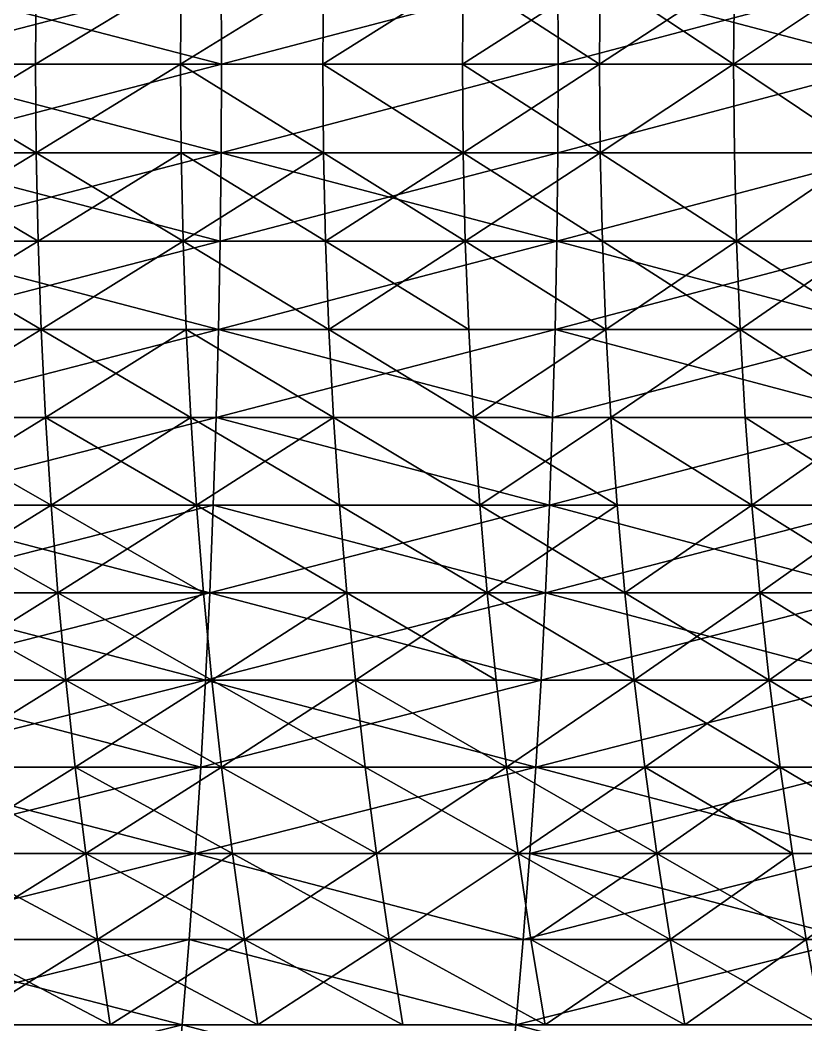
# Model space of a CAD drawing. Header units: millimetres. Extents: x -3250 to 8000, y -3250 to 3250.
# Drawn here: x 5697.8 to 5875, y -216.7 to 10 of the extents above; entities that cross this region are included whole.
import ezdxf

# ---------------------------------------------------------------- set-up
doc = ezdxf.new("R2010")
doc.units = ezdxf.units.MM
doc.header["$MEASUREMENT"] = 0
doc.layers.add('MESH_3D', color=2, linetype='CONTINUOUS')

msp = doc.modelspace()

# ---------------------------------------------------------------- linework, layer by layer
at = {"layer": 'MESH_3D'}
for points in [[(5666.62, 19.94, 519.84), (5743.22, 0, 542.17), (5666.69, 0, 519.6)], [(5666.62, 19.94, 519.84), (5743.14, 19.94, 542.4), (5743.22, 0, 542.17)], [(5743.14, 19.94, 26157.6), (5666.62, 19.94, 26180.16), (5666.69, 0, 26180.4)], [(5743.14, 19.94, 26157.6), (5666.69, 0, 26180.4), (5743.22, 0, 26157.83)], [(5668.07, 0, 2255.96), (5701.31, 0, 2278.02), (5701.45, 19.94, 2277.81)], [(5668.07, 0, 2255.96), (5701.45, 19.94, 2277.81), (5668.21, 19.94, 2255.75)], [(5701.45, 19.94, 24422.19), (5668.07, 0, 24444.04), (5668.21, 19.94, 24444.25)], [(5701.45, 19.94, 24422.19), (5701.31, 0, 24421.98), (5668.07, 0, 24444.04)], [(5701.31, 0, 2278.02), (5734.14, 19.94, 2300.7), (5701.45, 19.94, 2277.81)], [(5701.31, 0, 2278.02), (5733.99, 0, 2300.9), (5734.14, 19.94, 2300.7)], [(5734.14, 19.94, 24399.3), (5701.31, 0, 24421.98), (5701.45, 19.94, 24422.19)], [(5734.14, 19.94, 24399.3), (5733.99, 0, 24399.1), (5701.31, 0, 24421.98)], [(5733.99, 0, 2300.9), (5766.09, 0, 2324.59), (5766.24, 19.94, 2324.39)], [(5733.99, 0, 2300.9), (5766.24, 19.94, 2324.39), (5734.14, 19.94, 2300.7)], [(5766.24, 19.94, 24375.61), (5733.99, 0, 24399.1), (5734.14, 19.94, 24399.3)], [(5766.24, 19.94, 24375.61), (5766.09, 0, 24375.41), (5733.99, 0, 24399.1)], [(5743.14, 19.94, 542.4), (5819.08, 19.94, 566.87), (5743.22, 0, 542.17)], [(5819.08, 19.94, 26133.13), (5743.14, 19.94, 26157.6), (5743.22, 0, 26157.83)], [(5819.08, 19.94, 566.87), (5819.16, 0, 566.63), (5743.22, 0, 542.17)], [(5819.08, 19.94, 26133.13), (5743.22, 0, 26157.83), (5819.16, 0, 26133.37)], [(5766.09, 0, 2324.59), (5797.74, 19.94, 2348.88), (5766.24, 19.94, 2324.39)], [(5766.09, 0, 2324.59), (5797.58, 0, 2349.07), (5797.74, 19.94, 2348.88)], [(5797.74, 19.94, 24351.12), (5766.09, 0, 24375.41), (5766.24, 19.94, 24375.61)], [(5797.74, 19.94, 24351.12), (5797.58, 0, 24350.93), (5766.09, 0, 24375.41)], [(5797.58, 0, 2349.07), (5828.46, 0, 2374.33), (5797.74, 19.94, 2348.88)], [(5828.62, 19.94, 24325.86), (5797.58, 0, 24350.93), (5797.74, 19.94, 24351.12)], [(5828.62, 19.94, 24325.86), (5828.46, 0, 24325.67), (5797.58, 0, 24350.93)], [(5797.74, 19.94, 2348.88), (5828.46, 0, 2374.33), (5828.62, 19.94, 2374.14)], [(5819.08, 19.94, 566.87), (5894.46, 0, 592.98), (5819.16, 0, 566.63)], [(5819.08, 19.94, 566.87), (5894.38, 19.94, 593.22), (5894.46, 0, 592.98)], [(5894.38, 19.94, 26106.78), (5819.08, 19.94, 26133.13), (5819.16, 0, 26133.37)], [(5894.38, 19.94, 26106.78), (5819.16, 0, 26133.37), (5894.46, 0, 26107.02)], [(5828.46, 0, 2374.33), (5858.7, 0, 2400.35), (5858.86, 19.94, 2400.16)], [(5828.46, 0, 2374.33), (5858.86, 19.94, 2400.16), (5828.62, 19.94, 2374.14)], [(5828.62, 19.94, 24325.86), (5858.7, 0, 24299.65), (5828.46, 0, 24325.67)], [(5858.86, 19.94, 24299.84), (5858.7, 0, 24299.65), (5828.62, 19.94, 24325.86)], [(5858.7, 0, 2400.35), (5888.45, 19.94, 2426.93), (5858.86, 19.94, 2400.16)], [(5858.7, 0, 2400.35), (5888.28, 0, 2427.12), (5888.45, 19.94, 2426.93)], [(5888.45, 19.94, 24273.07), (5858.7, 0, 24299.65), (5858.86, 19.94, 24299.84)], [(5888.45, 19.94, 24273.07), (5888.28, 0, 24272.88), (5858.7, 0, 24299.65)], [(5666.62, -19.94, 519.84), (5666.69, 0, 519.6), (5743.14, -19.94, 542.4)], [(5743.22, 0, 26157.83), (5666.62, -19.94, 26180.16), (5743.14, -19.94, 26157.6)], [(5743.22, 0, 26157.83), (5666.69, 0, 26180.4), (5666.62, -19.94, 26180.16)], [(5743.14, -19.94, 542.4), (5666.69, 0, 519.6), (5743.22, 0, 542.17)], [(5668.21, -19.94, 2255.75), (5701.31, 0, 2278.02), (5668.07, 0, 2255.96)], [(5701.45, -19.94, 24422.19), (5668.07, 0, 24444.04), (5701.31, 0, 24421.98)], [(5701.45, -19.94, 24422.19), (5668.21, -19.94, 24444.25), (5668.07, 0, 24444.04)], [(5668.21, -19.94, 2255.75), (5701.45, -19.94, 2277.81), (5701.31, 0, 2278.02)], [(5701.45, -19.94, 2277.81), (5733.99, 0, 2300.9), (5701.31, 0, 2278.02)], [(5701.45, -19.94, 24422.19), (5701.31, 0, 24421.98), (5733.99, 0, 24399.1)], [(5701.45, -19.94, 2277.81), (5734.14, -19.94, 2300.7), (5733.99, 0, 2300.9)], [(5734.14, -19.94, 24399.3), (5701.45, -19.94, 24422.19), (5733.99, 0, 24399.1)], [(5733.99, 0, 2300.9), (5766.24, -19.94, 2324.39), (5766.09, 0, 2324.59)], [(5734.14, -19.94, 2300.7), (5766.24, -19.94, 2324.39), (5733.99, 0, 2300.9)], [(5766.24, -19.94, 24375.61), (5734.14, -19.94, 24399.3), (5733.99, 0, 24399.1)], [(5766.24, -19.94, 24375.61), (5733.99, 0, 24399.1), (5766.09, 0, 24375.41)], [(5743.14, -19.94, 542.4), (5743.22, 0, 542.17), (5819.16, 0, 566.63)], [(5743.14, -19.94, 542.4), (5819.16, 0, 566.63), (5819.08, -19.94, 566.87)], [(5819.16, 0, 26133.37), (5743.14, -19.94, 26157.6), (5819.08, -19.94, 26133.13)], [(5819.16, 0, 26133.37), (5743.22, 0, 26157.83), (5743.14, -19.94, 26157.6)], [(5766.09, 0, 2324.59), (5797.74, -19.94, 2348.88), (5797.58, 0, 2349.07)], [(5766.24, -19.94, 2324.39), (5797.74, -19.94, 2348.88), (5766.09, 0, 2324.59)], [(5797.74, -19.94, 24351.12), (5766.24, -19.94, 24375.61), (5766.09, 0, 24375.41)], [(5797.74, -19.94, 24351.12), (5766.09, 0, 24375.41), (5797.58, 0, 24350.93)], [(5797.74, -19.94, 2348.88), (5828.46, 0, 2374.33), (5797.58, 0, 2349.07)], [(5828.62, -19.94, 24325.86), (5797.58, 0, 24350.93), (5828.46, 0, 24325.67)], [(5828.62, -19.94, 24325.86), (5797.74, -19.94, 24351.12), (5797.58, 0, 24350.93)], [(5797.74, -19.94, 2348.88), (5828.62, -19.94, 2374.14), (5828.46, 0, 2374.33)], [(5819.08, -19.94, 566.87), (5894.46, 0, 592.98), (5894.38, -19.94, 593.22)], [(5819.08, -19.94, 566.87), (5819.16, 0, 566.63), (5894.46, 0, 592.98)], [(5894.46, 0, 26107.02), (5819.08, -19.94, 26133.13), (5894.38, -19.94, 26106.78)], [(5894.46, 0, 26107.02), (5819.16, 0, 26133.37), (5819.08, -19.94, 26133.13)], [(5828.62, -19.94, 2374.14), (5858.7, 0, 2400.35), (5828.46, 0, 2374.33)], [(5828.62, -19.94, 24325.86), (5828.46, 0, 24325.67), (5858.7, 0, 24299.65)], [(5828.62, -19.94, 2374.14), (5858.86, -19.94, 2400.16), (5858.7, 0, 2400.35)], [(5858.86, -19.94, 24299.84), (5828.62, -19.94, 24325.86), (5858.7, 0, 24299.65)], [(5858.7, 0, 2400.35), (5888.45, -19.94, 2426.93), (5888.28, 0, 2427.12)], [(5858.86, -19.94, 2400.16), (5888.45, -19.94, 2426.93), (5858.7, 0, 2400.35)], [(5888.45, -19.94, 24273.07), (5858.86, -19.94, 24299.84), (5858.7, 0, 24299.65)], [(5888.45, -19.94, 24273.07), (5858.7, 0, 24299.65), (5888.28, 0, 24272.88)], [(5666.62, -19.94, 519.84), (5742.92, -39.88, 543.12), (5666.42, -39.88, 520.56)], [(5743.14, -19.94, 26157.6), (5666.42, -39.88, 26179.44), (5742.92, -39.88, 26156.88)], [(5743.14, -19.94, 26157.6), (5666.62, -19.94, 26180.16), (5666.42, -39.88, 26179.44)], [(5666.62, -19.94, 519.84), (5743.14, -19.94, 542.4), (5742.92, -39.88, 543.12)], [(5668.61, -39.88, 2255.12), (5701.45, -19.94, 2277.81), (5668.21, -19.94, 2255.75)], [(5701.87, -39.88, 24422.8), (5668.61, -39.88, 24444.88), (5668.21, -19.94, 24444.25)], [(5701.87, -39.88, 24422.8), (5668.21, -19.94, 24444.25), (5701.45, -19.94, 24422.19)], [(5668.61, -39.88, 2255.12), (5701.87, -39.88, 2277.2), (5701.45, -19.94, 2277.81)], [(5701.87, -39.88, 2277.2), (5734.14, -19.94, 2300.7), (5701.45, -19.94, 2277.81)], [(5734.57, -39.88, 24399.91), (5701.87, -39.88, 24422.8), (5701.45, -19.94, 24422.19)], [(5734.57, -39.88, 24399.91), (5701.45, -19.94, 24422.19), (5734.14, -19.94, 24399.3)], [(5701.87, -39.88, 2277.2), (5734.57, -39.88, 2300.09), (5734.14, -19.94, 2300.7)], [(5734.57, -39.88, 2300.09), (5766.24, -19.94, 2324.39), (5734.14, -19.94, 2300.7)], [(5766.69, -39.88, 24376.2), (5734.57, -39.88, 24399.91), (5734.14, -19.94, 24399.3)], [(5766.69, -39.88, 24376.2), (5734.14, -19.94, 24399.3), (5766.24, -19.94, 24375.61)], [(5734.57, -39.88, 2300.09), (5766.69, -39.88, 2323.8), (5766.24, -19.94, 2324.39)], [(5743.14, -19.94, 542.4), (5818.84, -39.88, 567.58), (5742.92, -39.88, 543.12)], [(5819.08, -19.94, 26133.13), (5743.14, -19.94, 26157.6), (5742.92, -39.88, 26156.88)], [(5819.08, -19.94, 26133.13), (5742.92, -39.88, 26156.88), (5818.84, -39.88, 26132.42)], [(5743.14, -19.94, 542.4), (5819.08, -19.94, 566.87), (5818.84, -39.88, 567.58)], [(5766.24, -19.94, 2324.39), (5798.2, -39.88, 2348.29), (5797.74, -19.94, 2348.88)], [(5766.69, -39.88, 2323.8), (5798.2, -39.88, 2348.29), (5766.24, -19.94, 2324.39)], [(5797.74, -19.94, 24351.12), (5766.69, -39.88, 24376.2), (5766.24, -19.94, 24375.61)], [(5798.2, -39.88, 24351.71), (5766.69, -39.88, 24376.2), (5797.74, -19.94, 24351.12)], [(5798.2, -39.88, 2348.29), (5828.62, -19.94, 2374.14), (5797.74, -19.94, 2348.88)], [(5829.1, -39.88, 24326.43), (5797.74, -19.94, 24351.12), (5828.62, -19.94, 24325.86)], [(5829.1, -39.88, 24326.43), (5798.2, -39.88, 24351.71), (5797.74, -19.94, 24351.12)], [(5798.2, -39.88, 2348.29), (5829.1, -39.88, 2373.57), (5828.62, -19.94, 2374.14)], [(5818.84, -39.88, 567.58), (5894.38, -19.94, 593.22), (5894.12, -39.88, 593.92)], [(5819.08, -19.94, 566.87), (5894.38, -19.94, 593.22), (5818.84, -39.88, 567.58)], [(5894.38, -19.94, 26106.78), (5818.84, -39.88, 26132.42), (5894.12, -39.88, 26106.08)], [(5894.38, -19.94, 26106.78), (5819.08, -19.94, 26133.13), (5818.84, -39.88, 26132.42)], [(5828.62, -19.94, 2374.14), (5859.36, -39.88, 2399.6), (5858.86, -19.94, 2400.16)], [(5829.1, -39.88, 2373.57), (5859.36, -39.88, 2399.6), (5828.62, -19.94, 2374.14)], [(5859.36, -39.88, 24300.4), (5828.62, -19.94, 24325.86), (5858.86, -19.94, 24299.84)], [(5859.36, -39.88, 24300.4), (5829.1, -39.88, 24326.43), (5828.62, -19.94, 24325.86)], [(5859.36, -39.88, 2399.6), (5888.45, -19.94, 2426.93), (5858.86, -19.94, 2400.16)], [(5888.45, -19.94, 24273.07), (5859.36, -39.88, 24300.4), (5858.86, -19.94, 24299.84)], [(5859.36, -39.88, 2399.6), (5888.95, -39.88, 2426.39), (5888.45, -19.94, 2426.93)], [(5888.95, -39.88, 24273.61), (5859.36, -39.88, 24300.4), (5888.45, -19.94, 24273.07)], [(5666.42, -39.88, 520.56), (5742.56, -59.78, 544.3), (5666.08, -59.78, 521.76)], [(5742.92, -39.88, 26156.88), (5666.08, -59.78, 26178.24), (5742.56, -59.78, 26155.7)], [(5742.92, -39.88, 26156.88), (5666.42, -39.88, 26179.44), (5666.08, -59.78, 26178.24)], [(5666.42, -39.88, 520.56), (5742.92, -39.88, 543.12), (5742.56, -59.78, 544.3)], [(5669.29, -59.78, 2254.08), (5701.87, -39.88, 2277.2), (5668.61, -39.88, 2255.12)], [(5702.57, -59.78, 24423.83), (5669.29, -59.78, 24445.92), (5668.61, -39.88, 24444.88)], [(5702.57, -59.78, 24423.83), (5668.61, -39.88, 24444.88), (5701.87, -39.88, 24422.8)], [(5669.29, -59.78, 2254.08), (5702.57, -59.78, 2276.17), (5701.87, -39.88, 2277.2)], [(5702.57, -59.78, 2276.17), (5734.57, -39.88, 2300.09), (5701.87, -39.88, 2277.2)], [(5734.57, -39.88, 24399.91), (5702.57, -59.78, 24423.83), (5701.87, -39.88, 24422.8)], [(5702.57, -59.78, 2276.17), (5735.3, -59.78, 2299.08), (5734.57, -39.88, 2300.09)], [(5735.3, -59.78, 24400.92), (5702.57, -59.78, 24423.83), (5734.57, -39.88, 24399.91)], [(5734.57, -39.88, 2300.09), (5767.44, -59.78, 2322.8), (5766.69, -39.88, 2323.8)], [(5735.3, -59.78, 2299.08), (5767.44, -59.78, 2322.8), (5734.57, -39.88, 2300.09)], [(5767.44, -59.78, 24377.2), (5735.3, -59.78, 24400.92), (5734.57, -39.88, 24399.91)], [(5767.44, -59.78, 24377.2), (5734.57, -39.88, 24399.91), (5766.69, -39.88, 24376.2)], [(5742.56, -59.78, 544.3), (5818.84, -39.88, 567.58), (5818.44, -59.78, 568.75)], [(5742.92, -39.88, 543.12), (5818.84, -39.88, 567.58), (5742.56, -59.78, 544.3)], [(5818.84, -39.88, 26132.42), (5742.56, -59.78, 26155.7), (5818.44, -59.78, 26131.25)], [(5818.84, -39.88, 26132.42), (5742.92, -39.88, 26156.88), (5742.56, -59.78, 26155.7)], [(5767.44, -59.78, 2322.8), (5798.2, -39.88, 2348.29), (5766.69, -39.88, 2323.8)], [(5798.98, -59.78, 24352.68), (5766.69, -39.88, 24376.2), (5798.2, -39.88, 24351.71)], [(5798.98, -59.78, 24352.68), (5767.44, -59.78, 24377.2), (5766.69, -39.88, 24376.2)], [(5767.44, -59.78, 2322.8), (5798.98, -59.78, 2347.32), (5798.2, -39.88, 2348.29)], [(5798.2, -39.88, 2348.29), (5829.9, -59.78, 2372.62), (5829.1, -39.88, 2373.57)], [(5798.98, -59.78, 2347.32), (5829.9, -59.78, 2372.62), (5798.2, -39.88, 2348.29)], [(5829.9, -59.78, 24327.38), (5798.2, -39.88, 24351.71), (5829.1, -39.88, 24326.43)], [(5829.9, -59.78, 24327.38), (5798.98, -59.78, 24352.68), (5798.2, -39.88, 24351.71)], [(5818.84, -39.88, 567.58), (5893.7, -59.78, 595.09), (5818.44, -59.78, 568.75)], [(5894.12, -39.88, 26106.08), (5818.44, -59.78, 26131.25), (5893.7, -59.78, 26104.91)], [(5894.12, -39.88, 26106.08), (5818.84, -39.88, 26132.42), (5818.44, -59.78, 26131.25)], [(5818.84, -39.88, 567.58), (5894.12, -39.88, 593.92), (5893.7, -59.78, 595.09)], [(5829.9, -59.78, 2372.62), (5859.36, -39.88, 2399.6), (5829.1, -39.88, 2373.57)], [(5860.18, -59.78, 24301.33), (5829.1, -39.88, 24326.43), (5859.36, -39.88, 24300.4)], [(5860.18, -59.78, 24301.33), (5829.9, -59.78, 24327.38), (5829.1, -39.88, 24326.43)], [(5829.9, -59.78, 2372.62), (5860.18, -59.78, 2398.67), (5859.36, -39.88, 2399.6)], [(5860.18, -59.78, 2398.67), (5888.95, -39.88, 2426.39), (5859.36, -39.88, 2399.6)], [(5889.8, -59.78, 24274.52), (5860.18, -59.78, 24301.33), (5859.36, -39.88, 24300.4)], [(5889.8, -59.78, 24274.52), (5859.36, -39.88, 24300.4), (5888.95, -39.88, 24273.61)], [(5860.18, -59.78, 2398.67), (5889.8, -59.78, 2425.48), (5888.95, -39.88, 2426.39)], [(5665.61, -79.65, 523.43), (5742.56, -59.78, 544.3), (5742.04, -79.65, 545.97)], [(5666.08, -59.78, 521.76), (5742.56, -59.78, 544.3), (5665.61, -79.65, 523.43)], [(5742.56, -59.78, 26155.7), (5665.61, -79.65, 26176.57), (5742.04, -79.65, 26154.03)], [(5742.56, -59.78, 26155.7), (5666.08, -59.78, 26178.24), (5665.61, -79.65, 26176.57)], [(5670.23, -79.65, 2252.62), (5702.57, -59.78, 2276.17), (5669.29, -59.78, 2254.08)], [(5702.57, -59.78, 24423.83), (5670.23, -79.65, 24447.38), (5669.29, -59.78, 24445.92)], [(5670.23, -79.65, 2252.62), (5703.55, -79.65, 2274.73), (5702.57, -59.78, 2276.17)], [(5703.55, -79.65, 24425.27), (5670.23, -79.65, 24447.38), (5702.57, -59.78, 24423.83)], [(5703.55, -79.65, 2274.73), (5735.3, -59.78, 2299.08), (5702.57, -59.78, 2276.17)], [(5736.31, -79.65, 24402.33), (5703.55, -79.65, 24425.27), (5702.57, -59.78, 24423.83)], [(5736.31, -79.65, 24402.33), (5702.57, -59.78, 24423.83), (5735.3, -59.78, 24400.92)], [(5703.55, -79.65, 2274.73), (5736.31, -79.65, 2297.67), (5735.3, -59.78, 2299.08)], [(5735.3, -59.78, 2299.08), (5768.49, -79.65, 2321.42), (5767.44, -59.78, 2322.8)], [(5736.31, -79.65, 2297.67), (5768.49, -79.65, 2321.42), (5735.3, -59.78, 2299.08)], [(5768.49, -79.65, 24378.58), (5736.31, -79.65, 24402.33), (5735.3, -59.78, 24400.92)], [(5768.49, -79.65, 24378.58), (5735.3, -59.78, 24400.92), (5767.44, -59.78, 24377.2)], [(5742.56, -59.78, 544.3), (5817.89, -79.65, 570.4), (5742.04, -79.65, 545.97)], [(5818.44, -59.78, 26131.25), (5742.04, -79.65, 26154.03), (5817.89, -79.65, 26129.6)], [(5818.44, -59.78, 26131.25), (5742.56, -59.78, 26155.7), (5742.04, -79.65, 26154.03)], [(5742.56, -59.78, 544.3), (5818.44, -59.78, 568.75), (5817.89, -79.65, 570.4)], [(5767.44, -59.78, 2322.8), (5800.06, -79.65, 2345.96), (5798.98, -59.78, 2347.32)], [(5768.49, -79.65, 2321.42), (5800.06, -79.65, 2345.96), (5767.44, -59.78, 2322.8)], [(5800.06, -79.65, 24354.04), (5767.44, -59.78, 24377.2), (5798.98, -59.78, 24352.68)], [(5800.06, -79.65, 24354.04), (5768.49, -79.65, 24378.58), (5767.44, -59.78, 24377.2)], [(5800.06, -79.65, 2345.96), (5829.9, -59.78, 2372.62), (5798.98, -59.78, 2347.32)], [(5829.9, -59.78, 24327.38), (5800.06, -79.65, 24354.04), (5798.98, -59.78, 24352.68)], [(5800.06, -79.65, 2345.96), (5831.02, -79.65, 2371.28), (5829.9, -59.78, 2372.62)], [(5831.02, -79.65, 24328.72), (5800.06, -79.65, 24354.04), (5829.9, -59.78, 24327.38)], [(5818.44, -59.78, 568.75), (5893.1, -79.65, 596.72), (5817.89, -79.65, 570.4)], [(5893.7, -59.78, 26104.91), (5818.44, -59.78, 26131.25), (5817.89, -79.65, 26129.6)], [(5893.7, -59.78, 26104.91), (5817.89, -79.65, 26129.6), (5893.1, -79.65, 26103.28)], [(5818.44, -59.78, 568.75), (5893.7, -59.78, 595.09), (5893.1, -79.65, 596.72)], [(5831.02, -79.65, 2371.28), (5860.18, -59.78, 2398.67), (5829.9, -59.78, 2372.62)], [(5860.18, -59.78, 24301.33), (5831.02, -79.65, 24328.72), (5829.9, -59.78, 24327.38)], [(5831.02, -79.65, 2371.28), (5861.33, -79.65, 2397.37), (5860.18, -59.78, 2398.67)], [(5861.33, -79.65, 24302.63), (5831.02, -79.65, 24328.72), (5860.18, -59.78, 24301.33)], [(5860.18, -59.78, 2398.67), (5890.98, -79.65, 2424.2), (5889.8, -59.78, 2425.48)], [(5861.33, -79.65, 2397.37), (5890.98, -79.65, 2424.2), (5860.18, -59.78, 2398.67)], [(5890.98, -79.65, 24275.8), (5860.18, -59.78, 24301.33), (5889.8, -59.78, 24274.52)], [(5890.98, -79.65, 24275.8), (5861.33, -79.65, 24302.63), (5860.18, -59.78, 24301.33)], [(5665.01, -99.47, 525.58), (5742.04, -79.65, 545.97), (5741.39, -99.47, 548.1)], [(5665.61, -79.65, 523.43), (5742.04, -79.65, 545.97), (5665.01, -99.47, 525.58)], [(5742.04, -79.65, 26154.03), (5665.61, -79.65, 26176.57), (5665.01, -99.47, 26174.42)], [(5742.04, -79.65, 26154.03), (5665.01, -99.47, 26174.42), (5741.39, -99.47, 26151.9)], [(5671.44, -99.47, 2250.74), (5703.55, -79.65, 2274.73), (5670.23, -79.65, 2252.62)], [(5704.81, -99.47, 24427.11), (5670.23, -79.65, 24447.38), (5703.55, -79.65, 24425.27)], [(5704.81, -99.47, 24427.11), (5671.44, -99.47, 24449.26), (5670.23, -79.65, 24447.38)], [(5671.44, -99.47, 2250.74), (5704.81, -99.47, 2272.89), (5703.55, -79.65, 2274.73)], [(5704.81, -99.47, 2272.89), (5736.31, -79.65, 2297.67), (5703.55, -79.65, 2274.73)], [(5737.61, -99.47, 24404.14), (5704.81, -99.47, 24427.11), (5703.55, -79.65, 24425.27)], [(5737.61, -99.47, 24404.14), (5703.55, -79.65, 24425.27), (5736.31, -79.65, 24402.33)], [(5704.81, -99.47, 2272.89), (5737.61, -99.47, 2295.86), (5736.31, -79.65, 2297.67)], [(5737.61, -99.47, 2295.86), (5768.49, -79.65, 2321.42), (5736.31, -79.65, 2297.67)], [(5769.84, -99.47, 24380.36), (5737.61, -99.47, 24404.14), (5736.31, -79.65, 24402.33)], [(5769.84, -99.47, 24380.36), (5736.31, -79.65, 24402.33), (5768.49, -79.65, 24378.58)], [(5737.61, -99.47, 2295.86), (5769.84, -99.47, 2319.64), (5768.49, -79.65, 2321.42)], [(5742.04, -79.65, 545.97), (5817.18, -99.47, 572.52), (5741.39, -99.47, 548.1)], [(5817.18, -99.47, 26127.48), (5742.04, -79.65, 26154.03), (5741.39, -99.47, 26151.9)], [(5742.04, -79.65, 545.97), (5817.89, -79.65, 570.4), (5817.18, -99.47, 572.52)], [(5817.89, -79.65, 26129.6), (5742.04, -79.65, 26154.03), (5817.18, -99.47, 26127.48)], [(5768.49, -79.65, 2321.42), (5801.45, -99.47, 2344.22), (5800.06, -79.65, 2345.96)], [(5769.84, -99.47, 2319.64), (5801.45, -99.47, 2344.22), (5768.49, -79.65, 2321.42)], [(5801.45, -99.47, 24355.78), (5769.84, -99.47, 24380.36), (5768.49, -79.65, 24378.58)], [(5801.45, -99.47, 24355.78), (5768.49, -79.65, 24378.58), (5800.06, -79.65, 24354.04)], [(5801.45, -99.47, 2344.22), (5831.02, -79.65, 2371.28), (5800.06, -79.65, 2345.96)], [(5832.45, -99.47, 24330.43), (5801.45, -99.47, 24355.78), (5800.06, -79.65, 24354.04)], [(5832.45, -99.47, 24330.43), (5800.06, -79.65, 24354.04), (5831.02, -79.65, 24328.72)], [(5801.45, -99.47, 2344.22), (5832.45, -99.47, 2369.57), (5831.02, -79.65, 2371.28)], [(5817.18, -99.47, 572.52), (5893.1, -79.65, 596.72), (5892.34, -99.47, 598.82)], [(5817.89, -79.65, 570.4), (5893.1, -79.65, 596.72), (5817.18, -99.47, 572.52)], [(5893.1, -79.65, 26103.28), (5817.89, -79.65, 26129.6), (5817.18, -99.47, 26127.48)], [(5893.1, -79.65, 26103.28), (5817.18, -99.47, 26127.48), (5892.34, -99.47, 26101.18)], [(5831.02, -79.65, 2371.28), (5862.81, -99.47, 2395.69), (5861.33, -79.65, 2397.37)], [(5832.45, -99.47, 2369.57), (5862.81, -99.47, 2395.69), (5831.02, -79.65, 2371.28)], [(5862.81, -99.47, 24304.31), (5832.45, -99.47, 24330.43), (5831.02, -79.65, 24328.72)], [(5862.81, -99.47, 24304.31), (5831.02, -79.65, 24328.72), (5861.33, -79.65, 24302.63)], [(5862.81, -99.47, 2395.69), (5890.98, -79.65, 2424.2), (5861.33, -79.65, 2397.37)], [(5892.5, -99.47, 24277.43), (5862.81, -99.47, 24304.31), (5861.33, -79.65, 24302.63)], [(5892.5, -99.47, 24277.43), (5861.33, -79.65, 24302.63), (5890.98, -79.65, 24275.8)], [(5862.81, -99.47, 2395.69), (5892.5, -99.47, 2422.57), (5890.98, -79.65, 2424.2)], [(5665.01, -99.47, 525.58), (5740.58, -119.23, 550.71), (5664.27, -119.23, 528.2)], [(5741.39, -99.47, 26151.9), (5664.27, -119.23, 26171.8), (5740.58, -119.23, 26149.29)], [(5741.39, -99.47, 26151.9), (5665.01, -99.47, 26174.42), (5664.27, -119.23, 26171.8)], [(5665.01, -99.47, 525.58), (5741.39, -99.47, 548.1), (5740.58, -119.23, 550.71)], [(5672.92, -119.23, 2248.45), (5704.81, -99.47, 2272.89), (5671.44, -99.47, 2250.74)], [(5706.35, -119.23, 24429.36), (5672.92, -119.23, 24451.55), (5671.44, -99.47, 24449.26)], [(5706.35, -119.23, 24429.36), (5671.44, -99.47, 24449.26), (5704.81, -99.47, 24427.11)], [(5672.92, -119.23, 2248.45), (5706.35, -119.23, 2270.64), (5704.81, -99.47, 2272.89)], [(5706.35, -119.23, 2270.64), (5737.61, -99.47, 2295.86), (5704.81, -99.47, 2272.89)], [(5739.21, -119.23, 24406.36), (5706.35, -119.23, 24429.36), (5704.81, -99.47, 24427.11)], [(5739.21, -119.23, 24406.36), (5704.81, -99.47, 24427.11), (5737.61, -99.47, 24404.14)], [(5706.35, -119.23, 2270.64), (5739.21, -119.23, 2293.64), (5737.61, -99.47, 2295.86)], [(5737.61, -99.47, 2295.86), (5771.48, -119.23, 2317.47), (5769.84, -99.47, 2319.64)], [(5739.21, -119.23, 2293.64), (5771.48, -119.23, 2317.47), (5737.61, -99.47, 2295.86)], [(5771.48, -119.23, 24382.53), (5737.61, -99.47, 24404.14), (5769.84, -99.47, 24380.36)], [(5771.48, -119.23, 24382.53), (5739.21, -119.23, 24406.36), (5737.61, -99.47, 24404.14)], [(5741.39, -99.47, 548.1), (5816.31, -119.23, 575.1), (5740.58, -119.23, 550.71)], [(5817.18, -99.47, 26127.48), (5740.58, -119.23, 26149.29), (5816.31, -119.23, 26124.9)], [(5817.18, -99.47, 26127.48), (5741.39, -99.47, 26151.9), (5740.58, -119.23, 26149.29)], [(5741.39, -99.47, 548.1), (5817.18, -99.47, 572.52), (5816.31, -119.23, 575.1)], [(5769.84, -99.47, 2319.64), (5803.15, -119.23, 2342.08), (5801.45, -99.47, 2344.22)], [(5771.48, -119.23, 2317.47), (5803.15, -119.23, 2342.08), (5769.84, -99.47, 2319.64)], [(5803.15, -119.23, 24357.92), (5771.48, -119.23, 24382.53), (5769.84, -99.47, 24380.36)], [(5803.15, -119.23, 24357.92), (5769.84, -99.47, 24380.36), (5801.45, -99.47, 24355.78)], [(5803.15, -119.23, 2342.08), (5832.45, -99.47, 2369.57), (5801.45, -99.47, 2344.22)], [(5834.2, -119.23, 24332.52), (5803.15, -119.23, 24357.92), (5801.45, -99.47, 24355.78)], [(5834.2, -119.23, 24332.52), (5801.45, -99.47, 24355.78), (5832.45, -99.47, 24330.43)], [(5803.15, -119.23, 2342.08), (5834.2, -119.23, 2367.48), (5832.45, -99.47, 2369.57)], [(5817.18, -99.47, 572.52), (5891.41, -119.23, 601.38), (5816.31, -119.23, 575.1)], [(5892.34, -99.47, 26101.18), (5817.18, -99.47, 26127.48), (5816.31, -119.23, 26124.9)], [(5892.34, -99.47, 26101.18), (5816.31, -119.23, 26124.9), (5891.41, -119.23, 26098.62)], [(5817.18, -99.47, 572.52), (5892.34, -99.47, 598.82), (5891.41, -119.23, 601.38)], [(5834.2, -119.23, 2367.48), (5862.81, -99.47, 2395.69), (5832.45, -99.47, 2369.57)], [(5862.81, -99.47, 24304.31), (5834.2, -119.23, 24332.52), (5832.45, -99.47, 24330.43)], [(5834.2, -119.23, 2367.48), (5864.61, -119.23, 2393.65), (5862.81, -99.47, 2395.69)], [(5864.61, -119.23, 24306.35), (5834.2, -119.23, 24332.52), (5862.81, -99.47, 24304.31)], [(5864.61, -119.23, 2393.65), (5892.5, -99.47, 2422.57), (5862.81, -99.47, 2395.69)], [(5894.35, -119.23, 24279.43), (5862.81, -99.47, 24304.31), (5892.5, -99.47, 24277.43)], [(5894.35, -119.23, 24279.43), (5864.61, -119.23, 24306.35), (5862.81, -99.47, 24304.31)], [(5864.61, -119.23, 2393.65), (5894.35, -119.23, 2420.57), (5892.5, -99.47, 2422.57)], [(5664.27, -119.23, 528.2), (5739.63, -138.92, 553.78), (5663.4, -138.92, 531.3)], [(5740.58, -119.23, 26149.29), (5664.27, -119.23, 26171.8), (5663.4, -138.92, 26168.7)], [(5740.58, -119.23, 26149.29), (5663.4, -138.92, 26168.7), (5739.63, -138.92, 26146.22)], [(5664.27, -119.23, 528.2), (5740.58, -119.23, 550.71), (5739.63, -138.92, 553.78)], [(5674.67, -138.92, 2245.75), (5706.35, -119.23, 2270.64), (5672.92, -119.23, 2248.45)], [(5708.16, -138.92, 24432.02), (5672.92, -119.23, 24451.55), (5706.35, -119.23, 24429.36)], [(5708.16, -138.92, 24432.02), (5674.67, -138.92, 24454.25), (5672.92, -119.23, 24451.55)], [(5674.67, -138.92, 2245.75), (5708.16, -138.92, 2267.98), (5706.35, -119.23, 2270.64)], [(5708.16, -138.92, 2267.98), (5739.21, -119.23, 2293.64), (5706.35, -119.23, 2270.64)], [(5741.08, -138.92, 24408.97), (5706.35, -119.23, 24429.36), (5739.21, -119.23, 24406.36)], [(5741.08, -138.92, 24408.97), (5708.16, -138.92, 24432.02), (5706.35, -119.23, 24429.36)], [(5708.16, -138.92, 2267.98), (5741.08, -138.92, 2291.03), (5739.21, -119.23, 2293.64)], [(5741.08, -138.92, 2291.03), (5771.48, -119.23, 2317.47), (5739.21, -119.23, 2293.64)], [(5771.48, -119.23, 24382.53), (5741.08, -138.92, 24408.97), (5739.21, -119.23, 24406.36)], [(5739.63, -138.92, 553.78), (5816.31, -119.23, 575.1), (5815.29, -138.92, 578.15)], [(5740.58, -119.23, 550.71), (5816.31, -119.23, 575.1), (5739.63, -138.92, 553.78)], [(5815.29, -138.92, 26121.85), (5740.58, -119.23, 26149.29), (5739.63, -138.92, 26146.22)], [(5816.31, -119.23, 26124.9), (5740.58, -119.23, 26149.29), (5815.29, -138.92, 26121.85)], [(5741.08, -138.92, 2291.03), (5773.43, -138.92, 2314.9), (5771.48, -119.23, 2317.47)], [(5773.43, -138.92, 24385.1), (5741.08, -138.92, 24408.97), (5771.48, -119.23, 24382.53)], [(5773.43, -138.92, 2314.9), (5803.15, -119.23, 2342.08), (5771.48, -119.23, 2317.47)], [(5805.16, -138.92, 24360.43), (5773.43, -138.92, 24385.1), (5771.48, -119.23, 24382.53)], [(5805.16, -138.92, 24360.43), (5771.48, -119.23, 24382.53), (5803.15, -119.23, 24357.92)], [(5773.43, -138.92, 2314.9), (5805.16, -138.92, 2339.57), (5803.15, -119.23, 2342.08)], [(5803.15, -119.23, 2342.08), (5836.27, -138.92, 2365.02), (5834.2, -119.23, 2367.48)], [(5805.16, -138.92, 2339.57), (5836.27, -138.92, 2365.02), (5803.15, -119.23, 2342.08)], [(5836.27, -138.92, 24334.98), (5803.15, -119.23, 24357.92), (5834.2, -119.23, 24332.52)], [(5836.27, -138.92, 24334.98), (5805.16, -138.92, 24360.43), (5803.15, -119.23, 24357.92)], [(5816.31, -119.23, 575.1), (5890.31, -138.92, 604.4), (5815.29, -138.92, 578.15)], [(5891.41, -119.23, 26098.62), (5816.31, -119.23, 26124.9), (5815.29, -138.92, 26121.85)], [(5891.41, -119.23, 26098.62), (5815.29, -138.92, 26121.85), (5890.31, -138.92, 26095.6)], [(5816.31, -119.23, 575.1), (5891.41, -119.23, 601.38), (5890.31, -138.92, 604.4)], [(5836.27, -138.92, 2365.02), (5864.61, -119.23, 2393.65), (5834.2, -119.23, 2367.48)], [(5866.74, -138.92, 24308.76), (5834.2, -119.23, 24332.52), (5864.61, -119.23, 24306.35)], [(5866.74, -138.92, 24308.76), (5836.27, -138.92, 24334.98), (5834.2, -119.23, 24332.52)], [(5836.27, -138.92, 2365.02), (5866.74, -138.92, 2391.24), (5864.61, -119.23, 2393.65)], [(5866.74, -138.92, 2391.24), (5894.35, -119.23, 2420.57), (5864.61, -119.23, 2393.65)], [(5896.54, -138.92, 24281.79), (5866.74, -138.92, 24308.76), (5864.61, -119.23, 24306.35)], [(5896.54, -138.92, 24281.79), (5864.61, -119.23, 24306.35), (5894.35, -119.23, 24279.43)], [(5866.74, -138.92, 2391.24), (5896.54, -138.92, 2418.21), (5894.35, -119.23, 2420.57)], [(5663.4, -138.92, 531.3), (5738.54, -158.52, 557.32), (5662.39, -158.52, 534.87)], [(5739.63, -138.92, 26146.22), (5662.39, -158.52, 26165.13), (5738.54, -158.52, 26142.68)], [(5739.63, -138.92, 26146.22), (5663.4, -138.92, 26168.7), (5662.39, -158.52, 26165.13)], [(5663.4, -138.92, 531.3), (5739.63, -138.92, 553.78), (5738.54, -158.52, 557.32)], [(5676.68, -158.52, 2242.63), (5708.16, -138.92, 2267.98), (5674.67, -138.92, 2245.75)], [(5708.16, -138.92, 24432.02), (5676.68, -158.52, 24457.37), (5674.67, -138.92, 24454.25)], [(5676.68, -158.52, 2242.63), (5710.25, -158.52, 2264.91), (5708.16, -138.92, 2267.98)], [(5710.25, -158.52, 24435.09), (5676.68, -158.52, 24457.37), (5708.16, -138.92, 24432.02)], [(5710.25, -158.52, 2264.91), (5741.08, -138.92, 2291.03), (5708.16, -138.92, 2267.98)], [(5743.25, -158.52, 24411.98), (5708.16, -138.92, 24432.02), (5741.08, -138.92, 24408.97)], [(5743.25, -158.52, 24411.98), (5710.25, -158.52, 24435.09), (5708.16, -138.92, 24432.02)], [(5710.25, -158.52, 2264.91), (5743.25, -158.52, 2288.02), (5741.08, -138.92, 2291.03)], [(5739.63, -138.92, 553.78), (5814.11, -158.52, 581.67), (5738.54, -158.52, 557.32)], [(5815.29, -138.92, 26121.85), (5738.54, -158.52, 26142.68), (5814.11, -158.52, 26118.33)], [(5815.29, -138.92, 26121.85), (5739.63, -138.92, 26146.22), (5738.54, -158.52, 26142.68)], [(5739.63, -138.92, 553.78), (5815.29, -138.92, 578.15), (5814.11, -158.52, 581.67)], [(5743.25, -158.52, 2288.02), (5773.43, -138.92, 2314.9), (5741.08, -138.92, 2291.03)], [(5775.66, -158.52, 24388.06), (5741.08, -138.92, 24408.97), (5773.43, -138.92, 24385.1)], [(5775.66, -158.52, 24388.06), (5743.25, -158.52, 24411.98), (5741.08, -138.92, 24408.97)], [(5743.25, -158.52, 2288.02), (5775.66, -158.52, 2311.94), (5773.43, -138.92, 2314.9)], [(5773.43, -138.92, 2314.9), (5807.47, -158.52, 2336.67), (5805.16, -138.92, 2339.57)], [(5775.66, -158.52, 2311.94), (5807.47, -158.52, 2336.67), (5773.43, -138.92, 2314.9)], [(5807.47, -158.52, 24363.33), (5775.66, -158.52, 24388.06), (5773.43, -138.92, 24385.1)], [(5807.47, -158.52, 24363.33), (5773.43, -138.92, 24385.1), (5805.16, -138.92, 24360.43)], [(5807.47, -158.52, 2336.67), (5836.27, -138.92, 2365.02), (5805.16, -138.92, 2339.57)], [(5836.27, -138.92, 24334.98), (5807.47, -158.52, 24363.33), (5805.16, -138.92, 24360.43)], [(5807.47, -158.52, 2336.67), (5838.66, -158.52, 2362.18), (5836.27, -138.92, 2365.02)], [(5838.66, -158.52, 24337.82), (5807.47, -158.52, 24363.33), (5836.27, -138.92, 24334.98)], [(5814.11, -158.52, 581.67), (5890.31, -138.92, 604.4), (5889.04, -158.52, 607.89)], [(5815.29, -138.92, 578.15), (5890.31, -138.92, 604.4), (5814.11, -158.52, 581.67)], [(5890.31, -138.92, 26095.6), (5815.29, -138.92, 26121.85), (5814.11, -158.52, 26118.33)], [(5890.31, -138.92, 26095.6), (5814.11, -158.52, 26118.33), (5889.04, -158.52, 26092.11)], [(5836.27, -138.92, 2365.02), (5869.19, -158.52, 2388.46), (5866.74, -138.92, 2391.24)], [(5838.66, -158.52, 2362.18), (5869.19, -158.52, 2388.46), (5836.27, -138.92, 2365.02)], [(5866.74, -138.92, 24308.76), (5838.66, -158.52, 24337.82), (5836.27, -138.92, 24334.98)], [(5869.19, -158.52, 24311.54), (5838.66, -158.52, 24337.82), (5866.74, -138.92, 24308.76)], [(5866.74, -138.92, 2391.24), (5899.07, -158.52, 2415.49), (5896.54, -138.92, 2418.21)], [(5869.19, -158.52, 2388.46), (5899.07, -158.52, 2415.49), (5866.74, -138.92, 2391.24)], [(5899.07, -158.52, 24284.51), (5869.19, -158.52, 24311.54), (5866.74, -138.92, 24308.76)], [(5899.07, -158.52, 24284.51), (5866.74, -138.92, 24308.76), (5896.54, -138.92, 24281.79)], [(5662.39, -158.52, 534.87), (5737.3, -178.02, 561.33), (5661.26, -178.02, 538.91)], [(5738.54, -158.52, 26142.68), (5662.39, -158.52, 26165.13), (5661.26, -178.02, 26161.09)], [(5738.54, -158.52, 26142.68), (5661.26, -178.02, 26161.09), (5737.3, -178.02, 26138.67)], [(5662.39, -158.52, 534.87), (5738.54, -158.52, 557.32), (5737.3, -178.02, 561.33)], [(5678.96, -178.02, 2239.11), (5710.25, -158.52, 2264.91), (5676.68, -158.52, 2242.63)], [(5712.61, -178.02, 24438.55), (5678.96, -178.02, 24460.89), (5676.68, -158.52, 24457.37)], [(5712.61, -178.02, 24438.55), (5676.68, -158.52, 24457.37), (5710.25, -158.52, 24435.09)], [(5678.96, -178.02, 2239.11), (5712.61, -178.02, 2261.45), (5710.25, -158.52, 2264.91)], [(5712.61, -178.02, 2261.45), (5743.25, -158.52, 2288.02), (5710.25, -158.52, 2264.91)], [(5745.7, -178.02, 24415.39), (5710.25, -158.52, 24435.09), (5743.25, -158.52, 24411.98)], [(5745.7, -178.02, 24415.39), (5712.61, -178.02, 24438.55), (5710.25, -158.52, 24435.09)], [(5712.61, -178.02, 2261.45), (5745.7, -178.02, 2284.61), (5743.25, -158.52, 2288.02)], [(5737.3, -178.02, 561.33), (5814.11, -158.52, 581.67), (5812.77, -178.02, 585.65)], [(5738.54, -158.52, 557.32), (5814.11, -158.52, 581.67), (5737.3, -178.02, 561.33)], [(5814.11, -158.52, 26118.33), (5738.54, -158.52, 26142.68), (5737.3, -178.02, 26138.67)], [(5814.11, -158.52, 26118.33), (5737.3, -178.02, 26138.67), (5812.77, -178.02, 26114.35)], [(5743.25, -158.52, 2288.02), (5778.2, -178.02, 2308.6), (5775.66, -158.52, 2311.94)], [(5745.7, -178.02, 2284.61), (5778.2, -178.02, 2308.6), (5743.25, -158.52, 2288.02)], [(5778.2, -178.02, 24391.4), (5743.25, -158.52, 24411.98), (5775.66, -158.52, 24388.06)], [(5778.2, -178.02, 24391.4), (5745.7, -178.02, 24415.39), (5743.25, -158.52, 24411.98)], [(5775.66, -158.52, 2311.94), (5810.09, -178.02, 2333.39), (5807.47, -158.52, 2336.67)], [(5778.2, -178.02, 2308.6), (5810.09, -178.02, 2333.39), (5775.66, -158.52, 2311.94)], [(5807.47, -158.52, 24363.33), (5778.2, -178.02, 24391.4), (5775.66, -158.52, 24388.06)], [(5810.09, -178.02, 24366.61), (5778.2, -178.02, 24391.4), (5807.47, -158.52, 24363.33)], [(5810.09, -178.02, 2333.39), (5838.66, -158.52, 2362.18), (5807.47, -158.52, 2336.67)], [(5841.35, -178.02, 24341.04), (5807.47, -158.52, 24363.33), (5838.66, -158.52, 24337.82)], [(5841.35, -178.02, 24341.04), (5810.09, -178.02, 24366.61), (5807.47, -158.52, 24363.33)], [(5810.09, -178.02, 2333.39), (5841.35, -178.02, 2358.96), (5838.66, -158.52, 2362.18)], [(5814.11, -158.52, 581.67), (5887.6, -178.02, 611.83), (5812.77, -178.02, 585.65)], [(5889.04, -158.52, 26092.11), (5812.77, -178.02, 26114.35), (5887.6, -178.02, 26088.17)], [(5889.04, -158.52, 26092.11), (5814.11, -158.52, 26118.33), (5812.77, -178.02, 26114.35)], [(5814.11, -158.52, 581.67), (5889.04, -158.52, 607.89), (5887.6, -178.02, 611.83)], [(5841.35, -178.02, 2358.96), (5869.19, -158.52, 2388.46), (5838.66, -158.52, 2362.18)], [(5871.97, -178.02, 24314.69), (5841.35, -178.02, 24341.04), (5838.66, -158.52, 24337.82)], [(5871.97, -178.02, 24314.69), (5838.66, -158.52, 24337.82), (5869.19, -158.52, 24311.54)], [(5841.35, -178.02, 2358.96), (5871.97, -178.02, 2385.31), (5869.19, -158.52, 2388.46)], [(5869.19, -158.52, 2388.46), (5901.92, -178.02, 2412.41), (5899.07, -158.52, 2415.49)], [(5871.97, -178.02, 2385.31), (5901.92, -178.02, 2412.41), (5869.19, -158.52, 2388.46)], [(5901.92, -178.02, 24287.59), (5869.19, -158.52, 24311.54), (5899.07, -158.52, 24284.51)], [(5901.92, -178.02, 24287.59), (5871.97, -178.02, 24314.69), (5869.19, -158.52, 24311.54)], [(5659.99, -197.41, 543.42), (5737.3, -178.02, 561.33), (5735.92, -197.41, 565.81)], [(5661.26, -178.02, 538.91), (5737.3, -178.02, 561.33), (5659.99, -197.41, 543.42)], [(5737.3, -178.02, 26138.67), (5659.99, -197.41, 26156.58), (5735.92, -197.41, 26134.19)], [(5737.3, -178.02, 26138.67), (5661.26, -178.02, 26161.09), (5659.99, -197.41, 26156.58)], [(5681.5, -197.41, 2235.18), (5712.61, -178.02, 2261.45), (5678.96, -178.02, 2239.11)], [(5715.25, -197.41, 24442.42), (5681.5, -197.41, 24464.82), (5678.96, -178.02, 24460.89)], [(5715.25, -197.41, 24442.42), (5678.96, -178.02, 24460.89), (5712.61, -178.02, 24438.55)], [(5681.5, -197.41, 2235.18), (5715.25, -197.41, 2257.58), (5712.61, -178.02, 2261.45)], [(5715.25, -197.41, 2257.58), (5745.7, -178.02, 2284.61), (5712.61, -178.02, 2261.45)], [(5748.43, -197.41, 24419.19), (5715.25, -197.41, 24442.42), (5712.61, -178.02, 24438.55)], [(5748.43, -197.41, 24419.19), (5712.61, -178.02, 24438.55), (5745.7, -178.02, 24415.39)], [(5715.25, -197.41, 2257.58), (5748.43, -197.41, 2280.81), (5745.7, -178.02, 2284.61)], [(5737.3, -178.02, 561.33), (5811.28, -197.41, 590.08), (5735.92, -197.41, 565.81)], [(5811.28, -197.41, 26109.92), (5737.3, -178.02, 26138.67), (5735.92, -197.41, 26134.19)], [(5737.3, -178.02, 561.33), (5812.77, -178.02, 585.65), (5811.28, -197.41, 590.08)], [(5812.77, -178.02, 26114.35), (5737.3, -178.02, 26138.67), (5811.28, -197.41, 26109.92)], [(5745.7, -178.02, 2284.61), (5781.02, -197.41, 2304.87), (5778.2, -178.02, 2308.6)], [(5748.43, -197.41, 2280.81), (5781.02, -197.41, 2304.87), (5745.7, -178.02, 2284.61)], [(5778.2, -178.02, 24391.4), (5748.43, -197.41, 24419.19), (5745.7, -178.02, 24415.39)], [(5781.02, -197.41, 24395.13), (5748.43, -197.41, 24419.19), (5778.2, -178.02, 24391.4)], [(5781.02, -197.41, 2304.87), (5810.09, -178.02, 2333.39), (5778.2, -178.02, 2308.6)], [(5810.09, -178.02, 24366.61), (5781.02, -197.41, 24395.13), (5778.2, -178.02, 24391.4)], [(5781.02, -197.41, 2304.87), (5813.01, -197.41, 2329.73), (5810.09, -178.02, 2333.39)], [(5813.01, -197.41, 24370.27), (5781.02, -197.41, 24395.13), (5810.09, -178.02, 24366.61)], [(5813.01, -197.41, 2329.73), (5841.35, -178.02, 2358.96), (5810.09, -178.02, 2333.39)], [(5844.36, -197.41, 24344.62), (5813.01, -197.41, 24370.27), (5810.09, -178.02, 24366.61)], [(5844.36, -197.41, 24344.62), (5810.09, -178.02, 24366.61), (5841.35, -178.02, 24341.04)], [(5812.77, -178.02, 585.65), (5886, -197.41, 616.23), (5811.28, -197.41, 590.08)], [(5887.6, -178.02, 26088.17), (5811.28, -197.41, 26109.92), (5886, -197.41, 26083.77)], [(5887.6, -178.02, 26088.17), (5812.77, -178.02, 26114.35), (5811.28, -197.41, 26109.92)], [(5812.77, -178.02, 585.65), (5887.6, -178.02, 611.83), (5886, -197.41, 616.23)], [(5813.01, -197.41, 2329.73), (5844.36, -197.41, 2355.38), (5841.35, -178.02, 2358.96)], [(5844.36, -197.41, 2355.38), (5871.97, -178.02, 2385.31), (5841.35, -178.02, 2358.96)], [(5875.07, -197.41, 24318.2), (5844.36, -197.41, 24344.62), (5841.35, -178.02, 24341.04)], [(5875.07, -197.41, 24318.2), (5841.35, -178.02, 24341.04), (5871.97, -178.02, 24314.69)], [(5844.36, -197.41, 2355.38), (5875.07, -197.41, 2381.8), (5871.97, -178.02, 2385.31)], [(5875.07, -197.41, 2381.8), (5901.92, -178.02, 2412.41), (5871.97, -178.02, 2385.31)], [(5901.92, -178.02, 24287.59), (5875.07, -197.41, 24318.2), (5871.97, -178.02, 24314.69)], [(5659.99, -197.41, 543.42), (5734.4, -216.67, 570.74), (5658.59, -216.67, 548.39)], [(5735.92, -197.41, 26134.19), (5658.59, -216.67, 26151.61), (5734.4, -216.67, 26129.26)], [(5735.92, -197.41, 26134.19), (5659.99, -197.41, 26156.58), (5658.59, -216.67, 26151.61)], [(5659.99, -197.41, 543.42), (5735.92, -197.41, 565.81), (5734.4, -216.67, 570.74)], [(5684.3, -216.67, 2230.84), (5715.25, -197.41, 2257.58), (5681.5, -197.41, 2235.18)], [(5718.16, -216.67, 24446.69), (5681.5, -197.41, 24464.82), (5715.25, -197.41, 24442.42)], [(5718.16, -216.67, 24446.69), (5684.3, -216.67, 24469.16), (5681.5, -197.41, 24464.82)], [(5684.3, -216.67, 2230.84), (5718.16, -216.67, 2253.31), (5715.25, -197.41, 2257.58)], [(5718.16, -216.67, 2253.31), (5748.43, -197.41, 2280.81), (5715.25, -197.41, 2257.58)], [(5751.44, -216.67, 24423.38), (5718.16, -216.67, 24446.69), (5715.25, -197.41, 24442.42)], [(5751.44, -216.67, 24423.38), (5715.25, -197.41, 24442.42), (5748.43, -197.41, 24419.19)], [(5718.16, -216.67, 2253.31), (5751.44, -216.67, 2276.62), (5748.43, -197.41, 2280.81)], [(5735.92, -197.41, 565.81), (5809.63, -216.67, 594.98), (5734.4, -216.67, 570.74)], [(5809.63, -216.67, 26105.02), (5735.92, -197.41, 26134.19), (5734.4, -216.67, 26129.26)], [(5735.92, -197.41, 565.81), (5811.28, -197.41, 590.08), (5809.63, -216.67, 594.98)], [(5811.28, -197.41, 26109.92), (5735.92, -197.41, 26134.19), (5809.63, -216.67, 26105.02)], [(5751.44, -216.67, 2276.62), (5781.02, -197.41, 2304.87), (5748.43, -197.41, 2280.81)], [(5784.14, -216.67, 24399.25), (5751.44, -216.67, 24423.38), (5748.43, -197.41, 24419.19)], [(5784.14, -216.67, 24399.25), (5748.43, -197.41, 24419.19), (5781.02, -197.41, 24395.13)], [(5751.44, -216.67, 2276.62), (5784.14, -216.67, 2300.75), (5781.02, -197.41, 2304.87)], [(5781.02, -197.41, 2304.87), (5816.23, -216.67, 2325.69), (5813.01, -197.41, 2329.73)], [(5784.14, -216.67, 2300.75), (5816.23, -216.67, 2325.69), (5781.02, -197.41, 2304.87)], [(5816.23, -216.67, 24374.31), (5784.14, -216.67, 24399.25), (5781.02, -197.41, 24395.13)], [(5816.23, -216.67, 24374.31), (5781.02, -197.41, 24395.13), (5813.01, -197.41, 24370.27)], [(5809.63, -216.67, 594.98), (5886, -197.41, 616.23), (5884.24, -216.67, 621.08)], [(5811.28, -197.41, 590.08), (5886, -197.41, 616.23), (5809.63, -216.67, 594.98)], [(5886, -197.41, 26083.77), (5809.63, -216.67, 26105.02), (5884.24, -216.67, 26078.92)], [(5886, -197.41, 26083.77), (5811.28, -197.41, 26109.92), (5809.63, -216.67, 26105.02)], [(5816.23, -216.67, 2325.69), (5844.36, -197.41, 2355.38), (5813.01, -197.41, 2329.73)], [(5847.68, -216.67, 24348.58), (5813.01, -197.41, 24370.27), (5844.36, -197.41, 24344.62)], [(5847.68, -216.67, 24348.58), (5816.23, -216.67, 24374.31), (5813.01, -197.41, 24370.27)], [(5816.23, -216.67, 2325.69), (5847.68, -216.67, 2351.42), (5844.36, -197.41, 2355.38)], [(5847.68, -216.67, 2351.42), (5875.07, -197.41, 2381.8), (5844.36, -197.41, 2355.38)], [(5878.48, -216.67, 24322.07), (5847.68, -216.67, 24348.58), (5844.36, -197.41, 24344.62)], [(5878.48, -216.67, 24322.07), (5844.36, -197.41, 24344.62), (5875.07, -197.41, 24318.2)], [(5847.68, -216.67, 2351.42), (5878.48, -216.67, 2377.93), (5875.07, -197.41, 2381.8)], [(5657.06, -235.8, 553.82), (5734.4, -216.67, 570.74), (5732.74, -235.8, 576.13)], [(5658.59, -216.67, 548.39), (5734.4, -216.67, 570.74), (5657.06, -235.8, 553.82)], [(5734.4, -216.67, 570.74), (5807.84, -235.8, 600.32), (5732.74, -235.8, 576.13)], [(5734.4, -216.67, 570.74), (5809.63, -216.67, 594.98), (5807.84, -235.8, 600.32)], [(5809.63, -216.67, 594.98), (5882.31, -235.8, 626.38), (5807.84, -235.8, 600.32)], [(5809.63, -216.67, 594.98), (5884.24, -216.67, 621.08), (5882.31, -235.8, 626.38)]]:
    msp.add_3dface(points, dxfattribs=at)

doc.saveas('drawing.dxf')
